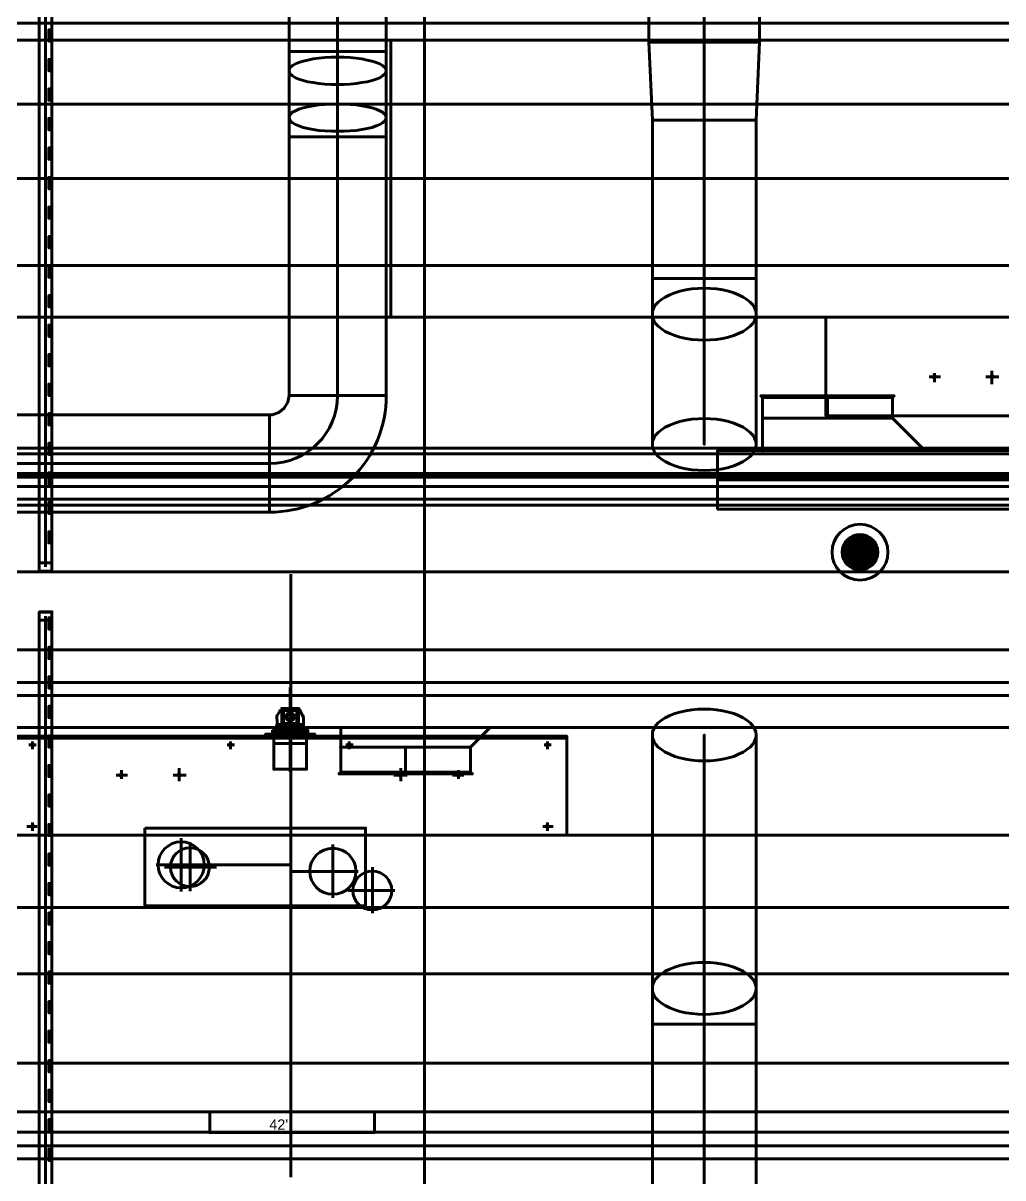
# Model space of a CAD drawing. Extents: x 0 to 1153, y 0 to 816.
# Drawn here: x 232.6 to 281.4, y 498.8 to 556.4 of the extents above; entities that cross this region are included whole.
import ezdxf

# ---------------------------------------------------------------- set-up
doc = ezdxf.new("R2010")
doc.units = 0
doc.header["$MEASUREMENT"] = 0
for name, color, linetype in [('Arch', 7, 'Continuous'), ('EQUIPMENTS', 7, 'Continuous'), ('Hatch', 7, 'Continuous'), ('HVAC', 7, 'Continuous')]:
    doc.layers.add(name, color=color, linetype=linetype)
doc.styles.add('Arial', font='arial.ttf')

msp = doc.modelspace()

# ---------------------------------------------------------------- linework, layer by layer
at = {"layer": 'Arch', "color": 11, "linetype": 'Continuous', "lineweight": 211}
for p, q in [((252.582, 361.77), (252.582, 717.391)), ((917.988, 533.76), (110.871, 533.76))]:
    msp.add_line(p, q, dxfattribs=at)
at = {"layer": 'EQUIPMENTS', "color": 251, "linetype": 'Continuous', "lineweight": 211}
for p, q in [((645.329, 556.376), (113.961, 556.376)), ((523.261, 548.64), (113.961, 548.64)), ((277.728, 538.755), (278.289, 538.755)), ((277.992, 538.935), (277.992, 538.501)), ((280.554, 538.755), (281.21, 538.755)), ((280.86, 539.052), (280.86, 538.395)), ((245.925, 528.934), (245.925, 498.877)), ((240.898, 513.122), (240.898, 515.546)), ((239.628, 514.318), (242.21, 514.318)), ((249.989, 512.032), (249.989, 514.329)), ((248.761, 513.154), (251.111, 513.154)), ((113.961, 509.016), (613.981, 509.016)), ((632.852, 500.443), (113.961, 500.443)), ((632.852, 499.798), (113.961, 499.798))]:
    msp.add_line(p, q, dxfattribs=at)
for points in [[(250.899, 555.54), (172.032, 555.54), (113.961, 555.54)], [(172.032, 555.54), (172.032, 541.74), (250.899, 541.74)], [(384.969, 541.74), (321.882, 541.74), (250.899, 541.74), (250.899, 555.54), (321.882, 555.54), (384.969, 555.54)], [(502.539, 552.344), (487.5, 552.344), (113.961, 552.344)], [(502.539, 544.311), (487.5, 544.311), (113.961, 544.311)], [(300.186, 536.808), (272.584, 536.808), (272.584, 541.74), (272.584, 536.808)], [(113.961, 533.94), (486.188, 533.94), (486.505, 531.357), (645.329, 531.357)], [(113.961, 533.294), (486.188, 533.294), (486.505, 530.712), (645.329, 530.712)], [(113.961, 523.526), (486.188, 523.526), (486.505, 520.943), (632.852, 520.943)], [(113.961, 522.88), (486.188, 522.88), (486.505, 520.298), (632.852, 520.298)]]:
    msp.add_lwpolyline(points, dxfattribs=at)
for centre in [(277.987, 538.76), (280.855, 538.76)]:
    msp.add_circle(centre, 0.0582, dxfattribs=at)
at = {"layer": 'Hatch', "color": 5, "linetype": 'Continuous', "lineweight": 211}
for p, q in [((233.701, 529.283), (233.701, 569.002)), ((234.019, 555.657), (234.019, 556.048)), ((233.86, 555.879), (234.019, 555.879)), ((234.019, 555.487), (233.86, 555.487)), ((233.86, 554.408), (234.019, 554.408)), ((234.019, 554.186), (234.019, 554.577)), ((234.019, 554.016), (233.86, 554.016)), ((234.019, 552.715), (234.019, 553.106)), ((233.86, 552.937), (234.019, 552.937)), ((234.019, 552.545), (233.86, 552.545)), ((233.86, 551.466), (234.019, 551.466)), ((234.019, 551.243), (234.019, 551.635)), ((234.019, 551.074), (233.86, 551.074)), ((234.019, 549.772), (234.019, 550.164)), ((233.86, 549.995), (234.019, 549.995)), ((234.019, 549.603), (233.86, 549.603)), ((233.86, 548.524), (234.019, 548.524)), ((234.019, 548.301), (234.019, 548.693)), ((234.019, 548.132), (233.86, 548.132)), ((233.86, 547.052), (234.019, 547.052)), ((234.019, 546.83), (234.019, 547.222)), ((234.019, 546.661), (233.86, 546.661)), ((233.86, 545.581), (234.019, 545.581)), ((234.019, 545.359), (234.019, 545.751)), ((234.019, 545.19), (233.86, 545.19)), ((233.86, 544.11), (234.019, 544.11)), ((234.019, 543.888), (234.019, 544.28)), ((234.019, 543.719), (233.86, 543.719)), ((234.019, 542.417), (234.019, 542.809)), ((233.86, 542.639), (234.019, 542.639)), ((234.019, 542.248), (233.86, 542.248)), ((233.86, 541.168), (234.019, 541.168)), ((234.019, 540.946), (234.019, 541.337)), ((234.019, 540.777), (233.86, 540.777)), ((234.019, 539.475), (234.019, 539.866)), ((233.86, 539.697), (234.019, 539.697)), ((234.019, 539.305), (233.86, 539.305)), ((233.86, 538.226), (234.019, 538.226)), ((234.019, 538.004), (234.019, 538.395)), ((234.019, 537.834), (233.86, 537.834)), ((234.019, 536.533), (234.019, 536.924)), ((233.86, 536.755), (234.019, 536.755)), ((234.019, 536.363), (233.86, 536.363)), ((233.86, 535.284), (234.019, 535.284)), ((234.019, 535.062), (234.019, 535.453)), ((234.019, 534.892), (233.86, 534.892)), ((233.86, 533.813), (234.019, 533.813)), ((234.019, 533.591), (234.019, 533.982)), ((234.019, 533.421), (233.86, 533.421)), ((233.86, 532.342), (234.019, 532.342)), ((234.019, 532.119), (234.019, 532.511)), ((234.019, 531.95), (233.86, 531.95)), ((233.86, 530.871), (234.019, 530.871)), ((234.019, 530.648), (234.019, 531.04)), ((273.685, 530.659), (274.902, 530.659)), ((273.865, 530.786), (274.722, 530.786)), ((234.019, 530.479), (233.86, 530.479)), ((273.41, 530.013), (275.177, 530.013)), ((273.42, 530.14), (275.167, 530.14)), ((273.442, 530.278), (275.135, 530.278)), ((273.494, 530.405), (275.093, 530.405)), ((273.569, 530.532), (275.008, 530.532)), ((234.019, 529.484), (234.019, 529.495)), ((273.42, 529.886), (275.167, 529.886)), ((273.442, 529.759), (275.135, 529.759)), ((273.494, 529.622), (275.093, 529.622)), ((273.569, 529.495), (275.008, 529.495)), ((233.373, 529.093), (233.373, 529.071)), ((273.685, 529.368), (274.902, 529.368)), ((273.865, 529.241), (274.722, 529.241)), ((233.701, 489.691), (233.701, 526.838)), ((234.019, 526.584), (233.86, 526.584)), ((234.019, 526.754), (234.019, 526.362)), ((233.86, 526.193), (234.019, 526.193)), ((234.019, 525.113), (233.86, 525.113)), ((234.019, 525.283), (234.019, 524.891)), ((233.86, 524.722), (234.019, 524.722)), ((234.019, 523.811), (234.019, 523.42)), ((234.019, 523.642), (233.86, 523.642)), ((233.86, 523.251), (234.019, 523.251)), ((234.019, 522.171), (233.86, 522.171)), ((234.019, 522.34), (234.019, 521.949)), ((233.86, 521.779), (234.019, 521.779)), ((234.019, 520.869), (234.019, 520.478)), ((234.019, 520.7), (233.86, 520.7)), ((233.86, 520.308), (234.019, 520.308)), ((234.019, 519.229), (233.86, 519.229)), ((234.019, 519.398), (234.019, 519.007)), ((233.86, 518.837), (234.019, 518.837)), ((234.019, 517.927), (234.019, 517.536)), ((234.019, 517.758), (233.86, 517.758)), ((233.86, 517.366), (234.019, 517.366)), ((234.019, 516.287), (233.86, 516.287)), ((234.019, 516.456), (234.019, 516.064)), ((233.86, 515.895), (234.019, 515.895)), ((234.019, 514.816), (233.86, 514.816)), ((234.019, 514.985), (234.019, 514.593)), ((233.86, 514.424), (234.019, 514.424)), ((234.019, 513.345), (233.86, 513.345)), ((234.019, 513.514), (234.019, 513.122)), ((233.86, 512.953), (234.019, 512.953)), ((234.019, 511.873), (233.86, 511.873)), ((234.019, 512.043), (234.019, 511.651)), ((233.86, 511.482), (234.019, 511.482)), ((234.019, 510.572), (234.019, 510.18)), ((234.019, 510.402), (233.86, 510.402)), ((233.86, 510.011), (234.019, 510.011)), ((234.019, 508.931), (233.86, 508.931)), ((234.019, 509.101), (234.019, 508.709)), ((233.86, 508.54), (234.019, 508.54)), ((234.019, 507.63), (234.019, 507.238)), ((234.019, 507.46), (233.86, 507.46)), ((233.86, 507.069), (234.019, 507.069)), ((234.019, 505.989), (233.86, 505.989)), ((234.019, 506.159), (234.019, 505.767)), ((233.86, 505.598), (234.019, 505.598)), ((234.019, 504.687), (234.019, 504.296)), ((234.019, 504.518), (233.86, 504.518)), ((233.86, 504.127), (234.019, 504.127)), ((234.019, 503.047), (233.86, 503.047)), ((234.019, 503.216), (234.019, 502.825)), ((233.86, 502.655), (234.019, 502.655)), ((234.019, 501.576), (233.86, 501.576)), ((234.019, 501.745), (234.019, 501.354)), ((233.86, 501.184), (234.019, 501.184)), ((234.019, 500.105), (233.86, 500.105)), ((234.019, 500.274), (234.019, 499.883)), ((233.86, 499.713), (234.019, 499.713))]:
    msp.add_line(p, q, dxfattribs=at)
at = {"layer": 'Hatch', "color": 251, "linetype": 'Continuous', "lineweight": 211}
for p, q in [((245.893, 523.272), (245.893, 519.07)), ((245.3, 521.346), (245.322, 521.377)), ((245.734, 520.996), (245.734, 521.441)), ((246.242, 521.441), (246.391, 521.155)), ((244.666, 520.848), (244.666, 520.954)), ((245.449, 521.346), (245.438, 521.303)), ((233.225, 520.414), (232.865, 520.414)), ((233.056, 520.203), (233.056, 520.584)), ((242.75, 520.414), (243.11, 520.414)), ((242.919, 520.203), (242.919, 520.584)), ((246.708, 520.488), (245.068, 520.488)), ((248.666, 520.414), (249.026, 520.414)), ((248.835, 520.203), (248.835, 520.584)), ((258.54, 520.414), (258.89, 520.414)), ((258.71, 520.203), (258.71, 520.584)), ((237.479, 518.732), (237.479, 519.165)), ((240.358, 518.604), (240.358, 519.261)), ((251.396, 518.604), (251.396, 519.261)), ((254.275, 518.732), (254.275, 519.165)), ((237.225, 518.911), (237.776, 518.911)), ((240.051, 518.911), (240.707, 518.911)), ((251.714, 518.911), (251.058, 518.911)), ((254.54, 518.911), (253.979, 518.911)), ((233.288, 516.35), (232.77, 516.35)), ((233.056, 516.128), (233.056, 516.551)), ((258.477, 516.35), (258.995, 516.35)), ((258.71, 516.128), (258.71, 516.551)), ((476.567, 515.916), (113.961, 515.916)), ((240.464, 515.768), (240.464, 513.112)), ((248.02, 515.451), (248.02, 512.794)), ((239.204, 514.435), (241.713, 514.435)), ((245.883, 514.435), (240.464, 514.435)), ((245.883, 514.117), (248.02, 514.117)), ((246.761, 514.117), (249.269, 514.117)), ((286.512, 501.121), (205.338, 501.121))]:
    msp.add_line(p, q, dxfattribs=at)
at = {"layer": 'Hatch', "color": 5, "linetype": 'Continuous', "lineweight": 211}
for points in [[(234.019, 569.214), (233.373, 569.214), (233.373, 529.495), (233.373, 569.203), (234.019, 569.203), (234.019, 569.203), (234.019, 529.495)], [(233.373, 568.791), (234.019, 568.791), (234.019, 568.812), (234.019, 529.071), (234.019, 568.812), (233.373, 568.812), (233.373, 568.812), (233.373, 529.071)], [(233.373, 529.484), (234.019, 529.495)], [(234.019, 529.093), (234.019, 529.093), (233.373, 529.071)], [(233.373, 527.05), (234.019, 527.05), (234.019, 489.902), (234.019, 527.029), (233.373, 527.029), (233.373, 527.029), (233.373, 489.902)]]:
    msp.add_lwpolyline(points, close=True, dxfattribs=at)
for points in [[(233.86, 556.048), (233.86, 555.879), (233.86, 555.487), (233.86, 555.657), (234.019, 555.657), (234.019, 555.487), (234.019, 555.879), (234.019, 556.048), (233.86, 556.048), (233.86, 555.657)], [(233.86, 554.577), (233.86, 554.408), (233.86, 554.016), (233.86, 554.186), (234.019, 554.186), (234.019, 554.016), (234.019, 554.408), (234.019, 554.577), (233.86, 554.577), (233.86, 554.186)], [(233.86, 553.106), (233.86, 552.937), (233.86, 552.545), (233.86, 552.715), (234.019, 552.715), (234.019, 552.545), (234.019, 552.937), (234.019, 553.106), (233.86, 553.106), (233.86, 552.715)], [(233.86, 551.635), (233.86, 551.466), (233.86, 551.074), (233.86, 551.243), (234.019, 551.243), (234.019, 551.074), (234.019, 551.466), (234.019, 551.635), (233.86, 551.635), (233.86, 551.243)], [(233.86, 550.164), (233.86, 549.995), (233.86, 549.603), (233.86, 549.772), (234.019, 549.772), (234.019, 549.603), (234.019, 549.995), (234.019, 550.164), (233.86, 550.164), (233.86, 549.772)], [(233.86, 548.693), (233.86, 548.524), (233.86, 548.132), (233.86, 548.301), (234.019, 548.301), (234.019, 548.132), (234.019, 548.524), (234.019, 548.693), (233.86, 548.693), (233.86, 548.301)], [(233.86, 547.222), (233.86, 547.052), (233.86, 546.661), (233.86, 546.83), (234.019, 546.83), (234.019, 546.661), (234.019, 547.052), (234.019, 547.222), (233.86, 547.222), (233.86, 546.83)], [(233.86, 545.751), (233.86, 545.581), (233.86, 545.19), (233.86, 545.359), (234.019, 545.359), (234.019, 545.19), (234.019, 545.581), (234.019, 545.751), (233.86, 545.751), (233.86, 545.359)], [(233.86, 544.28), (233.86, 544.11), (233.86, 543.719), (233.86, 543.888), (234.019, 543.888), (234.019, 543.719), (234.019, 544.11), (234.019, 544.28), (233.86, 544.28), (233.86, 543.888)], [(233.86, 542.809), (233.86, 542.639), (233.86, 542.248), (233.86, 542.417), (234.019, 542.417), (234.019, 542.248), (234.019, 542.639), (234.019, 542.809), (233.86, 542.809), (233.86, 542.417)], [(233.86, 541.337), (233.86, 541.168), (233.86, 540.777), (233.86, 540.946), (234.019, 540.946), (234.019, 540.777), (234.019, 541.168), (234.019, 541.337), (233.86, 541.337), (233.86, 540.946)], [(233.86, 539.866), (233.86, 539.697), (233.86, 539.305), (233.86, 539.475), (234.019, 539.475), (234.019, 539.305), (234.019, 539.697), (234.019, 539.866), (233.86, 539.866), (233.86, 539.475)], [(233.86, 538.395), (233.86, 538.226), (233.86, 537.834), (233.86, 538.004), (234.019, 538.004), (234.019, 537.834), (234.019, 538.226), (234.019, 538.395), (233.86, 538.395), (233.86, 538.004)], [(233.86, 536.924), (233.86, 536.755), (233.86, 536.363), (233.86, 536.533), (234.019, 536.533), (234.019, 536.363), (234.019, 536.755), (234.019, 536.924), (233.86, 536.924), (233.86, 536.533)], [(233.86, 535.453), (233.86, 535.284), (233.86, 534.892), (233.86, 535.062), (234.019, 535.062), (234.019, 534.892), (234.019, 535.284), (234.019, 535.453), (233.86, 535.453), (233.86, 535.062)], [(233.86, 533.982), (233.86, 533.813), (233.86, 533.421), (233.86, 533.591), (234.019, 533.591), (234.019, 533.421), (234.019, 533.813), (234.019, 533.982), (233.86, 533.982), (233.86, 533.591)], [(233.86, 532.511), (233.86, 532.342), (233.86, 531.95), (233.86, 532.119), (234.019, 532.119), (234.019, 531.95), (234.019, 532.342), (234.019, 532.511), (233.86, 532.511), (233.86, 532.119)], [(233.86, 531.04), (233.86, 530.871), (233.86, 530.479), (233.86, 530.648), (234.019, 530.648), (234.019, 530.479), (234.019, 530.871), (234.019, 531.04), (233.86, 531.04), (233.86, 530.648)], [(274.119, 530.019), (274.127, 530.07), (274.158, 530.125), (274.197, 530.158), (274.244, 530.178), (274.296, 530.182), (274.347, 530.17), (274.39, 530.143), (274.439, 530.07), (274.38, 530.151), (274.322, 530.178), (274.269, 530.182), (274.219, 530.17), (274.158, 530.125), (274.127, 530.07), (274.119, 530.019), (274.127, 530.07), (274.127, 530.07), (274.186, 530.151), (274.231, 530.174), (274.283, 530.183), (274.335, 530.174), (274.38, 530.151), (274.439, 530.07), (274.439, 530.07), (274.446, 530.032)], [(274.362, 530.034), (274.299, 529.992), (274.362, 530.034), (274.235, 529.992), (274.362, 530.034), (274.299, 529.992), (274.246, 530.022), (274.299, 529.992), (274.248, 530.03), (274.362, 530.034), (274.299, 529.992), (274.299, 529.992), (274.299, 529.992)], [(233.86, 526.362), (233.86, 526.193), (233.86, 526.584), (233.86, 526.754), (234.019, 526.754), (234.019, 526.627), (233.373, 526.627), (233.373, 489.479), (233.373, 526.637), (234.019, 526.637), (234.019, 489.479), (234.019, 526.584), (234.019, 526.193), (234.019, 526.362), (233.86, 526.362), (233.86, 526.754)], [(233.86, 524.891), (233.86, 524.722), (233.86, 525.113), (233.86, 525.283), (234.019, 525.283), (234.019, 525.113), (234.019, 524.722), (234.019, 524.891), (233.86, 524.891), (233.86, 525.283)], [(233.86, 523.42), (233.86, 523.251), (233.86, 523.642), (233.86, 523.811), (234.019, 523.811), (234.019, 523.642), (234.019, 523.251), (234.019, 523.42), (233.86, 523.42), (233.86, 523.811)], [(233.86, 521.949), (233.86, 521.779), (233.86, 522.171), (233.86, 522.34), (234.019, 522.34), (234.019, 522.171), (234.019, 521.779), (234.019, 521.949), (233.86, 521.949), (233.86, 522.34)], [(233.86, 520.478), (233.86, 520.308), (233.86, 520.7), (233.86, 520.869), (234.019, 520.869), (234.019, 520.7), (234.019, 520.308), (234.019, 520.478), (233.86, 520.478), (233.86, 520.869)], [(233.86, 519.007), (233.86, 518.837), (233.86, 519.229), (233.86, 519.398), (234.019, 519.398), (234.019, 519.229), (234.019, 518.837), (234.019, 519.007), (233.86, 519.007), (233.86, 519.398)], [(233.86, 517.536), (233.86, 517.366), (233.86, 517.758), (233.86, 517.927), (234.019, 517.927), (234.019, 517.758), (234.019, 517.366), (234.019, 517.536), (233.86, 517.536), (233.86, 517.927)], [(233.86, 516.064), (233.86, 515.895), (233.86, 516.287), (233.86, 516.456), (234.019, 516.456), (234.019, 516.287), (234.019, 515.895), (234.019, 516.064), (233.86, 516.064), (233.86, 516.456)], [(233.86, 514.593), (233.86, 514.424), (233.86, 514.816), (233.86, 514.985), (234.019, 514.985), (234.019, 514.816), (234.019, 514.424), (234.019, 514.593), (233.86, 514.593), (233.86, 514.985)], [(233.86, 513.122), (233.86, 512.953), (233.86, 513.345), (233.86, 513.514), (234.019, 513.514), (234.019, 513.345), (234.019, 512.953), (234.019, 513.122), (233.86, 513.122), (233.86, 513.514)], [(233.86, 511.651), (233.86, 511.482), (233.86, 511.873), (233.86, 512.043), (234.019, 512.043), (234.019, 511.873), (234.019, 511.482), (234.019, 511.651), (233.86, 511.651), (233.86, 512.043)], [(233.86, 510.18), (233.86, 510.011), (233.86, 510.402), (233.86, 510.572), (234.019, 510.572), (234.019, 510.402), (234.019, 510.011), (234.019, 510.18), (233.86, 510.18), (233.86, 510.572)], [(233.86, 508.709), (233.86, 508.54), (233.86, 508.931), (233.86, 509.101), (234.019, 509.101), (234.019, 508.931), (234.019, 508.54), (234.019, 508.709), (233.86, 508.709), (233.86, 509.101)], [(233.86, 507.238), (233.86, 507.069), (233.86, 507.46), (233.86, 507.63), (234.019, 507.63), (234.019, 507.46), (234.019, 507.069), (234.019, 507.238), (233.86, 507.238), (233.86, 507.63)], [(233.86, 505.767), (233.86, 505.598), (233.86, 505.989), (233.86, 506.159), (234.019, 506.159), (234.019, 505.989), (234.019, 505.598), (234.019, 505.767), (233.86, 505.767), (233.86, 506.159)], [(233.86, 504.296), (233.86, 504.127), (233.86, 504.518), (233.86, 504.687), (234.019, 504.687), (234.019, 504.518), (234.019, 504.127), (234.019, 504.296), (233.86, 504.296), (233.86, 504.687)], [(233.86, 502.825), (233.86, 502.655), (233.86, 503.047), (233.86, 503.216), (234.019, 503.216), (234.019, 503.047), (234.019, 502.655), (234.019, 502.825), (233.86, 502.825), (233.86, 503.216)], [(233.86, 501.354), (233.86, 501.184), (233.86, 501.576), (233.86, 501.745), (234.019, 501.745), (234.019, 501.576), (234.019, 501.184), (234.019, 501.354), (233.86, 501.354), (233.86, 501.745)], [(233.86, 499.883), (233.86, 499.713), (233.86, 500.105), (233.86, 500.274), (234.019, 500.274), (234.019, 500.105), (234.019, 499.713), (234.019, 499.883), (233.86, 499.883), (233.86, 500.274)]]:
    msp.add_lwpolyline(points, dxfattribs=at)
msp.add_lwpolyline([(274.283, 529.833), (274.224, 529.843), (274.174, 529.869), (274.126, 529.921), (274.103, 529.974), (274.098, 530.003), (274.126, 529.921), (274.174, 529.869), (274.224, 529.843), (274.283, 529.833), (274.224, 529.843), (274.174, 529.869), (274.126, 529.921), (274.103, 529.974), (274.098, 530.003), (274.119, 530.019), (274.132, 530.082), (274.167, 530.135), (274.219, 530.17), (274.269, 530.182), (274.322, 530.178), (274.38, 530.151), (274.415, 530.115), (274.439, 530.07), (274.446, 530.032), (274.429, 530.094), (274.38, 530.151), (274.322, 530.178), (274.269, 530.182), (274.219, 530.17), (274.167, 530.135), (274.132, 530.082), (274.119, 530.032), (274.132, 530.082), (274.167, 530.135), (274.219, 530.17), (274.269, 530.182), (274.322, 530.178), (274.38, 530.151), (274.415, 530.115), (274.439, 530.07), (274.446, 530.032), (274.429, 530.094), (274.38, 530.151), (274.322, 530.178), (274.269, 530.182), (274.219, 530.17), (274.167, 530.135), (274.132, 530.082), (274.119, 530.032), (274.103, 529.974), (274.126, 529.921), (274.174, 529.869), (274.224, 529.843), (274.283, 529.833), (274.224, 529.843), (274.174, 529.869), (274.126, 529.921), (274.103, 529.974), (274.098, 530.003), (274.126, 529.921), (274.174, 529.869), (274.224, 529.843), (274.283, 529.833), (274.224, 529.843), (274.174, 529.869), (274.126, 529.921), (274.103, 529.974), (274.098, 530.003), (274.119, 530.019), (274.132, 530.082), (274.167, 530.135), (274.219, 530.17), (274.269, 530.182), (274.322, 530.178), (274.38, 530.151), (274.415, 530.115), (274.439, 530.07), (274.446, 530.032), (274.429, 530.094), (274.38, 530.151), (274.322, 530.178), (274.269, 530.182), (274.219, 530.17), (274.167, 530.135), (274.132, 530.082), (274.119, 530.032), (274.132, 530.082), (274.167, 530.135), (274.219, 530.17), (274.269, 530.182), (274.322, 530.178), (274.38, 530.151), (274.415, 530.115), (274.439, 530.07), (274.446, 530.032), (274.429, 530.094), (274.38, 530.151), (274.322, 530.178), (274.269, 530.182), (274.219, 530.17), (274.167, 530.135), (274.132, 530.082), (274.119, 530.032), (274.103, 529.974), (274.126, 529.921), (274.174, 529.869), (274.224, 529.843), (274.283, 529.833), (274.224, 529.843), (274.174, 529.869), (274.126, 529.921), (274.103, 529.974), (274.098, 530.003), (274.126, 529.921), (274.174, 529.869), (274.224, 529.843), (274.283, 529.833), (274.224, 529.843), (274.174, 529.869), (274.126, 529.921), (274.103, 529.974), (274.098, 530.003), (274.119, 530.019), (274.132, 530.082), (274.167, 530.135), (274.219, 530.17), (274.269, 530.182), (274.322, 530.178), (274.38, 530.151), (274.415, 530.115), (274.439, 530.07), (274.446, 530.032), (274.429, 530.094), (274.38, 530.151), (274.322, 530.178), (274.269, 530.182), (274.219, 530.17), (274.167, 530.135), (274.132, 530.082), (274.119, 530.032), (274.132, 530.082), (274.167, 530.135), (274.219, 530.17), (274.269, 530.182), (274.322, 530.178), (274.38, 530.151), (274.415, 530.115), (274.439, 530.07), (274.446, 530.032), (274.429, 530.094), (274.38, 530.151), (274.322, 530.178), (274.269, 530.182), (274.219, 530.17), (274.167, 530.135), (274.132, 530.082), (274.119, 530.032), (274.103, 529.974), (274.126, 529.921), (274.174, 529.869), (274.224, 529.843), (274.283, 529.833), (274.224, 529.843), (274.174, 529.869), (274.126, 529.921), (274.103, 529.974), (274.098, 530.003), (274.126, 529.921), (274.174, 529.869), (274.224, 529.843), (274.283, 529.833), (274.224, 529.843), (274.174, 529.869), (274.126, 529.921), (274.103, 529.974), (274.098, 530.003), (274.119, 530.032), (274.132, 530.082), (274.167, 530.135), (274.219, 530.17), (274.269, 530.182), (274.322, 530.178), (274.38, 530.151), (274.429, 530.094), (274.446, 530.032), (274.422, 530.105), (274.369, 530.158), (274.31, 530.18), (274.256, 530.18), (274.197, 530.158), (274.132, 530.082), (274.119, 530.032), (274.103, 529.974), (274.126, 529.921), (274.174, 529.869), (274.224, 529.843), (274.283, 529.855, 0.414215), (274.446, 530.032), (274.429, 530.094), (274.38, 530.151), (274.322, 530.178), (274.269, 530.182), (274.219, 530.17), (274.158, 530.125), (274.127, 530.07), (274.119, 530.019, 0.414165), (274.283, 529.855, 0.414215), (274.469, 530.019, -0.414301), (274.283, 529.855, -0.414165), (274.098, 530.019, -0.414244), (274.283, 530.204, -0.414262), (274.469, 530.019, -0.414301), (274.283, 529.855, 0.414215), (274.468, 530.019, 0.414262), (274.283, 530.204, 0.414244), (274.119, 530.019, 0.414165), (274.283, 529.855, 0.414215), (274.469, 530.019, -0.414301), (274.283, 529.855, -0.414165), (274.098, 530.019, -0.414244), (274.283, 530.204, -0.414262), (274.469, 530.019, -0.414301), (274.283, 529.855, 0.414215), (274.468, 530.019, 0.414262), (274.283, 530.204, 0.414244), (274.119, 530.019, 0.414165), (274.283, 529.855, 0.414215), (274.469, 530.019, -0.414301), (274.283, 529.855, -0.414165), (274.098, 530.019, -0.414244), (274.283, 530.204, -0.414262), (274.469, 530.019, -0.414301), (274.283, 529.855, 0.414215), (274.468, 530.019, 0.414262), (274.283, 530.204, 0.414244), (274.119, 530.019, 0.414165), (274.283, 529.855, 0.414215), (274.469, 530.019, -0.414301), (274.283, 529.855, -0.414165), (274.098, 530.019, -0.414244), (274.283, 530.204, -0.414262), (274.469, 530.019, -0.414301), (274.283, 529.855, 0.414215), (274.468, 530.019, 0.414262), (274.283, 530.204, 0.414244), (274.119, 530.019, 0.414165)], format="xyb", close=True, dxfattribs=at)
at = {"layer": 'Hatch', "color": 251, "linetype": 'Continuous', "lineweight": 211}
for points in [[(245.396, 522.18), (245.385, 522.129), (245.222, 521.844), (245.226, 521.79), (245.269, 521.261), (245.322, 521.377), (245.417, 521.388), (245.438, 521.324), (245.385, 521.24), (245.343, 521.208), (245.29, 521.219), (245.279, 521.282), (245.311, 521.335), (245.406, 521.398), (245.343, 521.441), (245.184, 521.155), (245.226, 521.462)], [(245.269, 521.261), (245.3, 521.208), (245.396, 521.229), (245.438, 521.303), (245.47, 521.398), (245.47, 522.235), (246.306, 522.235), (246.306, 521.398), (245.47, 521.398)], [(246.496, 521.208), (246.401, 521.229), (246.348, 521.303), (246.348, 521.377), (246.401, 521.409), (246.465, 521.377), (246.518, 521.303), (246.496, 521.208), (246.507, 521.303), (246.475, 521.356), (246.412, 521.398), (246.359, 521.377), (246.359, 521.303), (246.401, 521.229), (246.496, 521.208), (246.549, 521.271), (246.549, 521.79), (246.386, 522.118), (246.37, 522.17), (246.386, 522.118)], [(246.369, 522.173), (246.369, 522.18), (246.369, 522.177)], [(245.216, 521.795), (245.241, 521.894), (245.243, 521.899), (245.223, 521.849)], [(245.322, 521.441), (246.041, 521.441), (246.041, 520.996)], [(245.544, 521.155), (245.544, 521.441), (245.396, 521.155)], [(246.242, 521.155), (246.242, 521.441), (246.475, 521.441), (246.613, 521.155)], [(246.522, 521.899), (246.542, 521.849), (246.542, 521.849)], [(232.082, 520.848), (259.683, 520.848), (232.082, 520.848), (232.05, 515.916), (259.683, 515.916), (259.683, 520.848), (259.683, 515.916), (259.683, 520.848), (232.082, 520.848), (232.082, 515.916), (232.082, 520.848), (232.082, 515.916), (232.05, 520.753), (259.683, 520.753), (259.683, 515.916)], [(245.004, 520.954), (246.772, 520.996), (246.761, 521.155)], [(476.567, 502.126), (476.567, 515.916), (476.567, 502.126), (476.567, 515.916), (476.567, 502.126), (476.567, 515.916), (476.567, 502.126), (113.961, 502.126)], [(113.961, 512.318), (490.294, 512.318), (503.216, 512.318)], [(113.961, 504.56), (490.294, 504.56), (503.216, 504.56)]]:
    msp.add_lwpolyline(points, dxfattribs=at)
for points in [[(245.554, 522.139), (246.221, 522.139), (246.221, 521.483), (245.554, 521.483)], [(247.11, 520.848), (247.11, 520.954), (244.666, 520.954), (244.666, 520.848)], [(245.015, 521.155), (246.761, 521.155), (246.772, 520.996), (245.015, 520.996)], [(246.708, 520.848), (246.708, 519.208), (245.068, 519.208), (245.068, 520.848)], [(245.216, 521.205), (245.209, 521.182), (245.19, 521.167), (245.178, 521.166)], [(238.654, 516.276), (249.65, 516.276), (249.65, 512.403), (238.654, 512.403)], [(241.882, 502.126), (241.882, 501.1), (250.084, 501.1), (250.084, 502.126)]]:
    msp.add_lwpolyline(points, close=True, dxfattribs=at)
at = {"layer": 'Hatch', "color": 5, "linetype": 'Continuous', "lineweight": 211}
for centre, radius in [((274.283, 530.019), 1.392), ((274.283, 530.019), 0.884), ((274.29, 530.016), 0.273)]:
    msp.add_circle(centre, radius, dxfattribs=at)
at = {"layer": 'Hatch', "color": 251, "linetype": 'Continuous', "lineweight": 211}
for centre, radius in [((245.549, 522.145), 0.037), ((245.888, 521.817), 0.217), ((245.888, 521.817), 0.164), ((245.888, 521.817), 0.164), ((246.216, 522.145), 0.037), ((245.549, 521.488), 0.037), ((245.888, 521.287), 0.101), ((245.888, 521.287), 0.101), ((246.216, 521.488), 0.037), ((233.05, 520.42), 0.0582), ((242.914, 520.42), 0.0582), ((248.83, 520.42), 0.0582), ((258.704, 520.42), 0.0582), ((237.474, 518.917), 0.0582), ((240.353, 518.917), 0.0582), ((251.391, 518.917), 0.0582), ((254.27, 518.917), 0.0582), ((233.05, 516.356), 0.0582), ((258.704, 516.356), 0.0582), ((240.459, 514.44), 1.148), ((240.893, 514.324), 0.968), ((248.015, 514.122), 1.148), ((248.015, 514.122), 1.148), ((249.984, 513.159), 0.968)]:
    msp.add_circle(centre, radius, dxfattribs=at)
at = {"layer": 'HVAC', "color": 6, "linetype": 'Continuous', "lineweight": 211}
for p, q in [((248.253, 554.969), (248.253, 554.006)), ((272.658, 536.702), (272.658, 537.729)), ((251.64, 520.308), (251.64, 519.06))]:
    msp.add_line(p, q, dxfattribs=at)
for points in [[(269.272, 566.272), (269.272, 555.434), (269.102, 551.55), (269.102, 543.655), (269.102, 541.877), (269.092, 542.036), (269.028, 542.195), (268.944, 542.343), (268.806, 542.48), (268.647, 542.618), (268.457, 542.734), (268.235, 542.851), (267.991, 542.946), (267.727, 543.031), (267.441, 543.094), (267.134, 543.137), (266.827, 543.168), (266.52, 543.179), (266.213, 543.168), (265.896, 543.137), (265.599, 543.094), (265.314, 543.031), (265.049, 542.946), (264.806, 542.851), (264.583, 542.734), (264.393, 542.618), (264.234, 542.48), (264.096, 542.343), (264.012, 542.195), (263.948, 542.036), (263.938, 541.877), (263.938, 543.655), (263.938, 541.877), (263.948, 541.729), (264.012, 541.57), (264.096, 541.422), (264.234, 541.285), (264.393, 541.147), (264.583, 541.02), (264.806, 540.914), (265.049, 540.819), (265.314, 540.734), (265.599, 540.671), (265.896, 540.628), (266.213, 540.597), (266.52, 540.586), (266.827, 540.597), (267.134, 540.628), (267.441, 540.671), (267.727, 540.734), (267.991, 540.819), (268.235, 540.914), (268.457, 541.02), (268.647, 541.147), (268.806, 541.285), (268.944, 541.422), (269.028, 541.57), (269.092, 541.729), (269.102, 541.877), (269.102, 535.39), (269.092, 535.231), (269.028, 535.083), (268.944, 534.935), (268.806, 534.786), (268.647, 534.649), (268.457, 534.532), (268.235, 534.416), (267.991, 534.321), (267.727, 534.247), (267.441, 534.183), (267.134, 534.13), (266.827, 534.109), (266.52, 534.098), (266.213, 534.109), (265.896, 534.13), (265.599, 534.183), (265.314, 534.247), (265.049, 534.321), (264.806, 534.416), (264.583, 534.532), (264.393, 534.649), (264.234, 534.786), (264.096, 534.935), (264.012, 535.083), (263.948, 535.231), (263.938, 535.39), (263.938, 541.877), (263.938, 543.655), (263.938, 551.55), (263.768, 555.434), (263.768, 566.272)], [(266.52, 566.272), (266.52, 555.434), (266.52, 566.272)], [(250.677, 558.292), (250.677, 554.969), (250.677, 554.006), (250.656, 553.921), (250.592, 553.836), (250.486, 553.752), (250.349, 553.667), (250.169, 553.593), (249.968, 553.529), (249.724, 553.466), (249.46, 553.424), (249.174, 553.381), (248.878, 553.35), (248.571, 553.328), (247.936, 553.328), (247.618, 553.35), (247.322, 553.381), (247.036, 553.424), (246.772, 553.466), (246.539, 553.529), (246.327, 553.593), (246.147, 553.667), (246.01, 553.752), (245.904, 553.836), (245.851, 553.921), (245.83, 554.006), (245.851, 554.101), (245.904, 554.186), (246.01, 554.27), (246.147, 554.355), (246.327, 554.429), (246.539, 554.493), (246.772, 554.545), (247.036, 554.598), (247.322, 554.641), (247.618, 554.673), (247.936, 554.683), (248.253, 554.694), (248.571, 554.683), (248.878, 554.673), (249.174, 554.641), (249.46, 554.598), (249.724, 554.545), (249.968, 554.493), (250.169, 554.429), (250.349, 554.355), (250.486, 554.27), (250.592, 554.186), (250.656, 554.101), (250.677, 554.006), (250.656, 553.921), (250.592, 553.836), (250.486, 553.752), (250.349, 553.667), (250.169, 553.593), (249.968, 553.529), (249.724, 553.466), (249.46, 553.424), (249.174, 553.381), (248.878, 553.35), (248.571, 553.328), (247.936, 553.328), (247.618, 553.35), (247.322, 553.381), (247.036, 553.424), (246.772, 553.466), (246.539, 553.529), (246.327, 553.593), (246.147, 553.667), (246.01, 553.752), (245.904, 553.836), (245.851, 553.921), (245.83, 554.006), (245.83, 554.969), (245.83, 554.006), (245.851, 554.101), (245.904, 554.186), (246.01, 554.27), (246.147, 554.355), (246.327, 554.429), (246.539, 554.493), (246.772, 554.545), (247.036, 554.598), (247.322, 554.641), (247.618, 554.673), (247.936, 554.683), (248.253, 554.694), (248.571, 554.683), (248.878, 554.673), (249.174, 554.641), (249.46, 554.598), (249.724, 554.545), (249.968, 554.493), (250.169, 554.429), (250.349, 554.355), (250.486, 554.27), (250.592, 554.186), (250.656, 554.101), (250.677, 554.006), (250.677, 551.677), (250.677, 550.725), (245.83, 550.725), (245.83, 551.677), (245.83, 550.725), (250.677, 550.725), (250.677, 537.834), (245.83, 537.834), (245.83, 550.725), (245.83, 551.677), (245.83, 554.006), (245.83, 554.969), (245.83, 558.292)], [(248.253, 558.292), (248.253, 554.969), (248.253, 558.292)], [(266.52, 555.434), (269.272, 555.434), (263.768, 555.434), (266.52, 555.434), (263.768, 555.434), (269.272, 555.434), (266.52, 555.434), (266.52, 551.55), (263.938, 551.55), (266.52, 551.55), (269.102, 551.55), (266.52, 551.55)], [(248.253, 551.677), (248.253, 554.006), (248.253, 551.677), (248.253, 550.725), (248.253, 537.834), (248.253, 550.725)], [(269.102, 551.55), (263.938, 551.55), (269.102, 551.55)], [(266.52, 541.877), (266.52, 535.39), (266.52, 541.877), (266.52, 543.655), (266.52, 551.55), (266.52, 543.655)], [(245.83, 550.725), (250.677, 550.725), (245.83, 550.725)], [(275.897, 537.729), (275.897, 536.702), (275.897, 537.729)], [(113.961, 532.014), (244.856, 532.014), (244.856, 536.861), (113.961, 536.861)], [(263.938, 535.39), (263.948, 535.548), (264.012, 535.697), (264.096, 535.845), (264.234, 535.993), (264.393, 536.12), (264.583, 536.247), (264.806, 536.353), (265.049, 536.448), (265.314, 536.533), (265.599, 536.596), (265.896, 536.649), (266.213, 536.67), (266.52, 536.681), (266.827, 536.67), (267.134, 536.649), (267.441, 536.596), (267.727, 536.533), (267.991, 536.448), (268.235, 536.353), (268.457, 536.247), (268.647, 536.12), (268.806, 535.993), (268.944, 535.845), (269.028, 535.697), (269.092, 535.548), (269.102, 535.39)], [(269.431, 536.702), (269.431, 536.702), (269.431, 536.702)], [(113.961, 532.363), (315.436, 532.363), (315.436, 535.21), (113.961, 535.21)], [(267.187, 532.172), (267.187, 535.083), (267.187, 532.172), (293.772, 532.172), (297.656, 531.686), (311.002, 531.686), (311.002, 535.57), (297.656, 535.57), (293.772, 535.083), (267.187, 535.083)], [(315.436, 534.924), (113.961, 534.924)], [(269.431, 535.083), (269.431, 535.083), (269.431, 535.083)], [(113.961, 534.437), (244.856, 534.437), (113.961, 534.437)], [(113.961, 533.792), (315.436, 533.792), (113.961, 533.792)], [(267.187, 533.622), (293.772, 533.622), (267.187, 533.622)], [(113.961, 532.659), (315.436, 532.659)], [(330.729, 525.156), (332.708, 525.156), (330.729, 525.156), (319.765, 525.156), (221.562, 525.156), (319.765, 525.156), (319.765, 521.282), (328.792, 521.282), (330.729, 522.245), (328.792, 521.282), (319.765, 521.282), (319.765, 529.04), (319.765, 521.282), (319.765, 529.04), (319.765, 525.156), (319.765, 521.282), (319.765, 529.04), (319.765, 525.156), (319.765, 521.282), (319.765, 529.04), (319.765, 525.156)], [(221.562, 521.282), (319.765, 521.282), (328.792, 521.282), (330.729, 522.245), (332.708, 522.245), (333.693, 522.245)], [(248.412, 521.282), (248.412, 521.282), (248.412, 521.282)], [(269.102, 520.912), (269.092, 520.753), (269.028, 520.605), (268.944, 520.457), (268.806, 520.308), (268.647, 520.181), (268.457, 520.054), (268.235, 519.949), (267.991, 519.843), (267.727, 519.769), (267.441, 519.705), (267.134, 519.652), (266.827, 519.631), (266.52, 519.62), (266.213, 519.631), (265.896, 519.652), (265.599, 519.705), (265.314, 519.769), (265.049, 519.843), (264.806, 519.949), (264.583, 520.054), (264.393, 520.181), (264.234, 520.308), (264.096, 520.457), (264.012, 520.605), (263.948, 520.753), (263.938, 520.912)], [(266.52, 508.286), (266.52, 520.912), (266.52, 508.286), (266.52, 506.508), (266.52, 497.819), (266.52, 506.508)], [(248.412, 519.06), (248.412, 520.308), (248.412, 519.06)], [(248.412, 520.308), (248.412, 520.308), (248.412, 520.308)]]:
    msp.add_lwpolyline(points, dxfattribs=at)
for points in [[(250.677, 554.969), (245.83, 554.969), (250.677, 554.969), (245.83, 554.969), (250.677, 554.969), (250.677, 554.006), (250.656, 553.921), (250.592, 553.836), (250.486, 553.752), (250.349, 553.667), (250.169, 553.593), (249.968, 553.529), (249.724, 553.466), (249.46, 553.424), (249.174, 553.381), (248.878, 553.35), (248.571, 553.328), (247.936, 553.328), (247.618, 553.35), (247.322, 553.381), (247.036, 553.424), (246.772, 553.466), (246.539, 553.529), (246.327, 553.593), (246.147, 553.667), (246.01, 553.752), (245.904, 553.836), (245.851, 553.921), (245.83, 554.006), (245.851, 554.101), (245.904, 554.186), (246.01, 554.27), (246.147, 554.355), (246.327, 554.429), (246.539, 554.493), (246.772, 554.545), (247.036, 554.598), (247.322, 554.641), (247.618, 554.673), (247.936, 554.683), (248.253, 554.694), (248.571, 554.683), (248.878, 554.673), (249.174, 554.641), (249.46, 554.598), (249.724, 554.545), (249.968, 554.493), (250.169, 554.429), (250.349, 554.355), (250.486, 554.27), (250.592, 554.186), (250.656, 554.101), (250.677, 554.006), (250.656, 553.921), (250.592, 553.836), (250.486, 553.752), (250.349, 553.667), (250.169, 553.593), (249.968, 553.529), (249.724, 553.466), (249.46, 553.424), (249.174, 553.381), (248.878, 553.35), (248.571, 553.328), (247.936, 553.328), (247.618, 553.35), (247.322, 553.381), (247.036, 553.424), (246.772, 553.466), (246.539, 553.529), (246.327, 553.593), (246.147, 553.667), (246.01, 553.752), (245.904, 553.836), (245.851, 553.921), (245.83, 554.006), (245.851, 554.101), (245.904, 554.186), (246.01, 554.27), (246.147, 554.355), (246.327, 554.429), (246.539, 554.493), (246.772, 554.545), (247.036, 554.598), (247.322, 554.641), (247.618, 554.673), (247.936, 554.683), (248.253, 554.694), (248.571, 554.683), (248.878, 554.673), (249.174, 554.641), (249.46, 554.598), (249.724, 554.545), (249.968, 554.493), (250.169, 554.429), (250.349, 554.355), (250.486, 554.27), (250.592, 554.186), (250.656, 554.101), (250.677, 554.006), (250.677, 554.969), (245.83, 554.969), (250.677, 554.969), (245.83, 554.969)], [(247.936, 552.355), (248.571, 552.355), (248.878, 552.334), (249.174, 552.312), (249.46, 552.27), (249.724, 552.217), (249.968, 552.164), (250.169, 552.09), (250.349, 552.016), (250.486, 551.942), (250.592, 551.857), (250.656, 551.762), (250.677, 551.677), (250.677, 550.725), (245.83, 550.725), (250.677, 550.725), (245.83, 550.725), (250.677, 550.725), (250.677, 551.677), (250.656, 551.593), (250.592, 551.498), (250.486, 551.413), (250.349, 551.339), (250.169, 551.265), (249.968, 551.191), (249.724, 551.138), (249.46, 551.085), (249.174, 551.042), (248.878, 551.021), (248.571, 551), (247.936, 551), (247.618, 551.021), (247.322, 551.042), (247.036, 551.085), (246.772, 551.138), (246.539, 551.191), (246.327, 551.265), (246.147, 551.339), (246.01, 551.413), (245.904, 551.498), (245.851, 551.593), (245.83, 551.677), (245.851, 551.762), (245.904, 551.857), (246.01, 551.942), (246.147, 552.016), (246.327, 552.09), (246.539, 552.164), (246.772, 552.217), (247.036, 552.27), (247.322, 552.312), (247.618, 552.334), (247.936, 552.355), (248.571, 552.355), (248.878, 552.334), (249.174, 552.312), (249.46, 552.27), (249.724, 552.217), (249.968, 552.164), (250.169, 552.09), (250.349, 552.016), (250.486, 551.942), (250.592, 551.857), (250.656, 551.762), (250.677, 551.677), (250.656, 551.593), (250.592, 551.498), (250.486, 551.413), (250.349, 551.339), (250.169, 551.265), (249.968, 551.191), (249.724, 551.138), (249.46, 551.085), (249.174, 551.042), (248.878, 551.021), (248.571, 551), (247.936, 551), (247.618, 551.021), (247.322, 551.042), (247.036, 551.085), (246.772, 551.138), (246.539, 551.191), (246.327, 551.265), (246.147, 551.339), (246.01, 551.413), (245.904, 551.498), (245.851, 551.593), (245.83, 551.677), (245.851, 551.762), (245.904, 551.857), (246.01, 551.942), (246.147, 552.016), (246.327, 552.09), (246.539, 552.164), (246.772, 552.217), (247.036, 552.27), (247.322, 552.312), (247.618, 552.334), (247.936, 552.355), (248.571, 552.355), (248.878, 552.334), (249.174, 552.312), (249.46, 552.27), (249.724, 552.217), (249.968, 552.164), (250.169, 552.09), (250.349, 552.016), (250.486, 551.942), (250.592, 551.857), (250.656, 551.762), (250.677, 551.677), (250.656, 551.593), (250.592, 551.498), (250.486, 551.413), (250.349, 551.339), (250.169, 551.265), (249.968, 551.191), (249.724, 551.138), (249.46, 551.085), (249.174, 551.042), (248.878, 551.021), (248.571, 551), (247.936, 551), (247.618, 551.021), (247.322, 551.042), (247.036, 551.085), (246.772, 551.138), (246.539, 551.191), (246.327, 551.265), (246.147, 551.339), (246.01, 551.413), (245.904, 551.498), (245.851, 551.593), (245.83, 551.677), (245.851, 551.762), (245.904, 551.857), (246.01, 551.942), (246.147, 552.016), (246.327, 552.09), (246.539, 552.164), (246.772, 552.217), (247.036, 552.27), (247.322, 552.312), (247.618, 552.334), (247.936, 552.355), (247.618, 552.334), (247.322, 552.312), (247.036, 552.27), (246.772, 552.217), (246.539, 552.164), (246.327, 552.09), (246.147, 552.016), (246.01, 551.942), (245.904, 551.857), (245.851, 551.762), (245.83, 551.677), (245.851, 551.593), (245.904, 551.498), (246.01, 551.413), (246.147, 551.339), (246.327, 551.265), (246.539, 551.191), (246.772, 551.138), (247.036, 551.085), (247.322, 551.042), (247.618, 551.021), (247.936, 551), (248.571, 551), (248.878, 551.021), (249.174, 551.042), (249.46, 551.085), (249.724, 551.138), (249.968, 551.191), (250.169, 551.265), (250.349, 551.339), (250.486, 551.413), (250.592, 551.498), (250.656, 551.593), (250.677, 551.677), (250.656, 551.762), (250.592, 551.857), (250.486, 551.942), (250.349, 552.016), (250.169, 552.09), (249.968, 552.164), (249.724, 552.217), (249.46, 552.27), (249.174, 552.312), (248.878, 552.334), (248.571, 552.355), (248.253, 552.355)], [(269.102, 543.655), (263.938, 543.655), (269.102, 543.655), (269.102, 541.877), (269.092, 541.729), (269.028, 541.57), (268.944, 541.422), (268.806, 541.285), (268.647, 541.147), (268.457, 541.02), (268.235, 540.914), (267.991, 540.819), (267.727, 540.734), (267.441, 540.671), (267.134, 540.628), (266.827, 540.597), (266.52, 540.586), (266.213, 540.597), (265.896, 540.628), (265.599, 540.671), (265.314, 540.734), (265.049, 540.819), (264.806, 540.914), (264.583, 541.02), (264.393, 541.147), (264.234, 541.285), (264.096, 541.422), (264.012, 541.57), (263.948, 541.729), (263.938, 541.877), (263.948, 542.036), (264.012, 542.195), (264.096, 542.343), (264.234, 542.48), (264.393, 542.618), (264.583, 542.734), (264.806, 542.851), (265.049, 542.946), (265.314, 543.031), (265.599, 543.094), (265.896, 543.137), (266.213, 543.168), (266.52, 543.179), (266.827, 543.168), (267.134, 543.137), (267.441, 543.094), (267.727, 543.031), (267.991, 542.946), (268.235, 542.851), (268.457, 542.734), (268.647, 542.618), (268.806, 542.48), (268.944, 542.343), (269.028, 542.195), (269.092, 542.036), (269.102, 541.877), (269.092, 541.729), (269.028, 541.57), (268.944, 541.422), (268.806, 541.285), (268.647, 541.147), (268.457, 541.02), (268.235, 540.914), (267.991, 540.819), (267.727, 540.734), (267.441, 540.671), (267.134, 540.628), (266.827, 540.597), (266.52, 540.586), (266.213, 540.597), (265.896, 540.628), (265.599, 540.671), (265.314, 540.734), (265.049, 540.819), (264.806, 540.914), (264.583, 541.02), (264.393, 541.147), (264.234, 541.285), (264.096, 541.422), (264.012, 541.57), (263.948, 541.729), (263.938, 541.877), (263.948, 542.036), (264.012, 542.195), (264.096, 542.343), (264.234, 542.48), (264.393, 542.618), (264.583, 542.734), (264.806, 542.851), (265.049, 542.946), (265.314, 543.031), (265.599, 543.094), (265.896, 543.137), (266.213, 543.168), (266.52, 543.179), (266.827, 543.168), (267.134, 543.137), (267.441, 543.094), (267.727, 543.031), (267.991, 542.946), (268.235, 542.851), (268.457, 542.734), (268.647, 542.618), (268.806, 542.48), (268.944, 542.343), (269.028, 542.195), (269.092, 542.036), (269.102, 541.877), (269.102, 543.655), (263.938, 543.655), (269.102, 543.655), (263.938, 543.655), (269.102, 543.655), (263.938, 543.655)], [(269.092, 542.036), (269.028, 542.195), (268.944, 542.343), (268.806, 542.48), (268.647, 542.618), (268.457, 542.734), (268.235, 542.851), (267.991, 542.946), (267.727, 543.031), (267.441, 543.094), (267.134, 543.137), (266.827, 543.168), (266.52, 543.179), (266.213, 543.168), (265.896, 543.137), (265.599, 543.094), (265.314, 543.031), (265.049, 542.946), (264.806, 542.851), (264.583, 542.734), (264.393, 542.618), (264.234, 542.48), (264.096, 542.343), (264.012, 542.195), (263.948, 542.036), (263.938, 541.877), (263.948, 541.729), (264.012, 541.57), (264.096, 541.422), (264.234, 541.285), (264.393, 541.147), (264.583, 541.02), (264.806, 540.914), (265.049, 540.819), (265.314, 540.734), (265.599, 540.671), (265.896, 540.628), (266.213, 540.597), (266.52, 540.586), (266.827, 540.597), (267.134, 540.628), (267.441, 540.671), (267.727, 540.734), (267.991, 540.819), (268.235, 540.914), (268.457, 541.02), (268.647, 541.147), (268.806, 541.285), (268.944, 541.422), (269.028, 541.57), (269.092, 541.729), (269.102, 541.877)], [(269.346, 537.792), (269.431, 537.792), (269.346, 537.813), (269.346, 537.792), (269.346, 537.813), (269.431, 537.813), (269.431, 537.729), (269.431, 537.792), (269.431, 537.729), (275.897, 537.729), (269.431, 537.729), (275.897, 537.729), (269.431, 537.729), (269.431, 536.702), (275.897, 536.702), (269.431, 536.702), (269.431, 537.729), (269.431, 537.792), (275.897, 537.792), (269.431, 537.792), (275.897, 537.792), (269.431, 537.813), (275.897, 537.813), (269.431, 537.813)], [(275.897, 537.792), (269.431, 537.792), (275.897, 537.792), (269.431, 537.792), (275.897, 537.813), (269.431, 537.813), (269.431, 537.729), (269.431, 537.813), (269.431, 537.729), (269.431, 537.813), (275.897, 537.813), (275.897, 537.729), (275.897, 537.813), (275.897, 537.729), (275.897, 537.792), (275.982, 537.792), (275.897, 537.813), (275.897, 537.792), (275.897, 537.813), (275.982, 537.813), (275.982, 537.792), (275.982, 537.813), (275.897, 537.792), (275.897, 537.729), (275.897, 537.792), (275.897, 537.729)], [(269.431, 537.729), (275.897, 537.729), (269.431, 537.729), (275.897, 537.729), (269.431, 537.729), (275.897, 537.729)], [(277.516, 535.083), (269.431, 535.083), (269.431, 536.702), (275.897, 536.702), (277.516, 535.083), (275.897, 536.702), (269.431, 536.702), (269.431, 536.702), (269.431, 535.083), (277.516, 535.083), (269.431, 535.083), (269.431, 536.702), (275.897, 536.702), (277.516, 535.083), (275.897, 536.702), (269.431, 536.702), (269.431, 536.702), (269.431, 535.083), (277.516, 535.083), (269.431, 535.083), (269.431, 536.702), (275.897, 536.702), (277.516, 535.083), (275.897, 536.702), (269.431, 536.702), (269.431, 535.083)], [(255.852, 521.282), (248.412, 521.282), (248.412, 520.308), (254.878, 520.308), (255.852, 521.282), (254.878, 520.308), (248.412, 520.308), (248.412, 520.308), (248.412, 521.282), (255.852, 521.282), (248.412, 521.282), (248.412, 520.308), (254.878, 520.308), (255.852, 521.282), (254.878, 520.308), (248.412, 520.308), (248.412, 520.308), (248.412, 521.282), (255.852, 521.282), (248.412, 521.282), (248.412, 520.308), (254.878, 520.308), (255.852, 521.282), (254.878, 520.308), (248.412, 520.308), (248.412, 521.282)], [(248.412, 518.996), (254.878, 518.996), (248.412, 518.996), (254.878, 518.996), (248.412, 518.975), (248.412, 519.06), (248.412, 518.975), (248.412, 519.06), (248.412, 518.975), (254.878, 518.975), (254.878, 519.06), (254.878, 518.975), (254.878, 519.06), (254.878, 518.996), (254.963, 518.996), (254.878, 518.975), (254.878, 518.996), (254.878, 518.975), (254.963, 518.975), (254.963, 518.996), (254.963, 518.975), (254.878, 518.996), (254.878, 519.06), (254.878, 518.975), (248.412, 518.996), (248.327, 518.996), (248.412, 518.975), (248.412, 519.06), (248.412, 518.996), (248.412, 519.06), (254.878, 519.06), (248.412, 519.06), (254.878, 519.06), (254.878, 518.996), (254.878, 519.06), (254.878, 520.308), (248.412, 520.308), (254.878, 520.308), (254.878, 519.06), (248.412, 519.06), (248.412, 518.996), (254.878, 518.996), (248.412, 518.996), (254.878, 518.996), (248.412, 518.975), (254.878, 518.975), (248.412, 518.975), (248.327, 518.975), (248.327, 518.975)], [(254.878, 519.06), (248.412, 519.06), (254.878, 519.06), (248.412, 519.06), (254.878, 519.06), (248.412, 519.06)], [(263.938, 506.508), (269.102, 506.508), (263.938, 506.508), (263.938, 508.286), (263.948, 508.434), (264.012, 508.593), (264.096, 508.741), (264.234, 508.878), (264.393, 509.016), (264.583, 509.143), (264.806, 509.249), (265.049, 509.344), (265.314, 509.429), (265.599, 509.492), (265.896, 509.535), (266.213, 509.566), (266.52, 509.577), (266.827, 509.566), (267.134, 509.535), (267.441, 509.492), (267.727, 509.429), (267.991, 509.344), (268.235, 509.249), (268.457, 509.143), (268.647, 509.016), (268.806, 508.878), (268.944, 508.741), (269.028, 508.593), (269.092, 508.434), (269.102, 508.286), (269.092, 508.127), (269.028, 507.968), (268.944, 507.82), (268.806, 507.682), (268.647, 507.545), (268.457, 507.428), (268.235, 507.312), (267.991, 507.217), (267.727, 507.132), (267.441, 507.069), (267.134, 507.026), (266.827, 506.995), (266.52, 506.984), (266.213, 506.995), (265.896, 507.026), (265.599, 507.069), (265.314, 507.132), (265.049, 507.217), (264.806, 507.312), (264.583, 507.428), (264.393, 507.545), (264.234, 507.682), (264.096, 507.82), (264.012, 507.968), (263.948, 508.127), (263.938, 508.286), (263.948, 508.434), (264.012, 508.593), (264.096, 508.741), (264.234, 508.878), (264.393, 509.016), (264.583, 509.143), (264.806, 509.249), (265.049, 509.344), (265.314, 509.429), (265.599, 509.492), (265.896, 509.535), (266.213, 509.566), (266.52, 509.577), (266.827, 509.566), (267.134, 509.535), (267.441, 509.492), (267.727, 509.429), (267.991, 509.344), (268.235, 509.249), (268.457, 509.143), (268.647, 509.016), (268.806, 508.878), (268.944, 508.741), (269.028, 508.593), (269.092, 508.434), (269.102, 508.286), (269.092, 508.127), (269.028, 507.968), (268.944, 507.82), (268.806, 507.682), (268.647, 507.545), (268.457, 507.428), (268.235, 507.312), (267.991, 507.217), (267.727, 507.132), (267.441, 507.069), (267.134, 507.026), (266.827, 506.995), (266.52, 506.984), (266.213, 506.995), (265.896, 507.026), (265.599, 507.069), (265.314, 507.132), (265.049, 507.217), (264.806, 507.312), (264.583, 507.428), (264.393, 507.545), (264.234, 507.682), (264.096, 507.82), (264.012, 507.968), (263.948, 508.127), (263.938, 508.286), (263.938, 506.508), (269.102, 506.508), (263.938, 506.508), (269.102, 506.508), (263.938, 506.508), (269.102, 506.508)], [(263.948, 508.127), (264.012, 507.968), (264.096, 507.82), (264.234, 507.682), (264.393, 507.545), (264.583, 507.428), (264.806, 507.312), (265.049, 507.217), (265.314, 507.132), (265.599, 507.069), (265.896, 507.026), (266.213, 506.995), (266.52, 506.984), (266.827, 506.995), (267.134, 507.026), (267.441, 507.069), (267.727, 507.132), (267.991, 507.217), (268.235, 507.312), (268.457, 507.428), (268.647, 507.545), (268.806, 507.682), (268.944, 507.82), (269.028, 507.968), (269.092, 508.127), (269.102, 508.286), (269.092, 508.434), (269.028, 508.593), (268.944, 508.741), (268.806, 508.878), (268.647, 509.016), (268.457, 509.143), (268.235, 509.249), (267.991, 509.344), (267.727, 509.429), (267.441, 509.492), (267.134, 509.535), (266.827, 509.566), (266.52, 509.577), (266.213, 509.566), (265.896, 509.535), (265.599, 509.492), (265.314, 509.429), (265.049, 509.344), (264.806, 509.249), (264.583, 509.143), (264.393, 509.016), (264.234, 508.878), (264.096, 508.741), (264.012, 508.593), (263.948, 508.434), (263.938, 508.286)]]:
    msp.add_lwpolyline(points, close=True, dxfattribs=at)
for points in [[(244.856, 534.437), (244.856, 536.861), (244.856, 532.014), (244.856, 534.437), (244.856, 536.861), (244.994, 536.871), (245.322, 536.977), (245.586, 537.199), (245.766, 537.496), (245.83, 537.834), (250.677, 537.834), (248.253, 537.834), (245.83, 537.834), (245.766, 537.496), (245.586, 537.199), (245.322, 536.977), (244.994, 536.871), (244.856, 536.861), (244.856, 532.014), (244.856, 534.437), (244.856, 536.861), (244.856, 532.014), (244.856, 534.437, 0.41421), (248.253, 537.834), (245.83, 537.834), (250.677, 537.834), (245.83, 537.834), (245.766, 537.496), (245.586, 537.199), (245.322, 536.977), (244.994, 536.871), (244.856, 536.861), (244.856, 532.014, 0.4151), (250.677, 537.834, -0.4151), (244.856, 532.014, 0.4151), (250.677, 537.834), (248.253, 537.834), (245.83, 537.834), (250.677, 537.834), (248.253, 537.834)], [(320.4, 525.156), (326.803, 531.559), (328.168, 532.924), (326.115, 534.987), (324.739, 533.622), (324.4, 533.506), (319.934, 529.04, 0.240072), (322.77, 527.526, -0.242079), (319.934, 529.04), (319.765, 529.04), (319.934, 529.04), (324.4, 533.506), (324.739, 533.622), (324.4, 533.506), (319.934, 529.04), (319.765, 529.04), (221.562, 529.04)], [(263.938, 497.819), (263.938, 506.508), (263.938, 508.286), (263.948, 508.127), (264.012, 507.968), (264.096, 507.82), (264.234, 507.682), (264.393, 507.545), (264.583, 507.428), (264.806, 507.312), (265.049, 507.217), (265.314, 507.132), (265.599, 507.069), (265.896, 507.026), (266.213, 506.995), (266.52, 506.984), (266.827, 506.995), (267.134, 507.026), (267.441, 507.069), (267.727, 507.132), (267.991, 507.217), (268.235, 507.312), (268.457, 507.428), (268.647, 507.545), (268.806, 507.682), (268.944, 507.82), (269.028, 507.968), (269.092, 508.127), (269.102, 508.286), (269.102, 506.508), (269.102, 508.286), (269.092, 508.434), (269.028, 508.593), (268.944, 508.741), (268.806, 508.878), (268.647, 509.016), (268.457, 509.143), (268.235, 509.249), (267.991, 509.344), (267.727, 509.429), (267.441, 509.492), (267.134, 509.535), (266.827, 509.566), (266.52, 509.577), (266.213, 509.566), (265.896, 509.535), (265.599, 509.492), (265.314, 509.429), (265.049, 509.344), (264.806, 509.249), (264.583, 509.143), (264.393, 509.016), (264.234, 508.878), (264.096, 508.741), (264.012, 508.593), (263.948, 508.434), (263.938, 508.286), (263.938, 520.912), (263.948, 521.07), (264.012, 521.219), (264.096, 521.367), (264.234, 521.515), (264.393, 521.652), (264.583, 521.769), (264.806, 521.885), (265.049, 521.981), (265.314, 522.055), (265.599, 522.118), (265.896, 522.171), (266.213, 522.192), (266.52, 522.203), (266.827, 522.192), (267.134, 522.171), (267.441, 522.118), (267.727, 522.055), (267.991, 521.981), (268.235, 521.885), (268.457, 521.769), (268.647, 521.652), (268.806, 521.515), (268.944, 521.367), (269.028, 521.219), (269.092, 521.07), (269.102, 520.912), (269.102, 508.286), (269.102, 506.508), (269.102, 497.819, -0.415027)]]:
    msp.add_lwpolyline(points, format="xyb", dxfattribs=at)
for p in [(269.431, 536.702), (269.431, 536.702), (269.431, 536.702), (269.431, 535.083), (269.431, 535.083), (269.431, 535.083), (248.412, 521.282), (248.412, 521.282), (248.412, 521.282), (248.412, 520.308), (248.412, 520.308), (248.412, 520.308)]:
    msp.add_point(p, dxfattribs=at)

# ---------------------------------------------------------------- texts
at = {"layer": 'Hatch', "color": 251, "linetype": 'Continuous', "lineweight": 211, "style": 'Arial'}
msp.add_text("42'", height=0.5167, dxfattribs=at).set_placement((244.845, 501.237))

doc.saveas('drawing.dxf')
